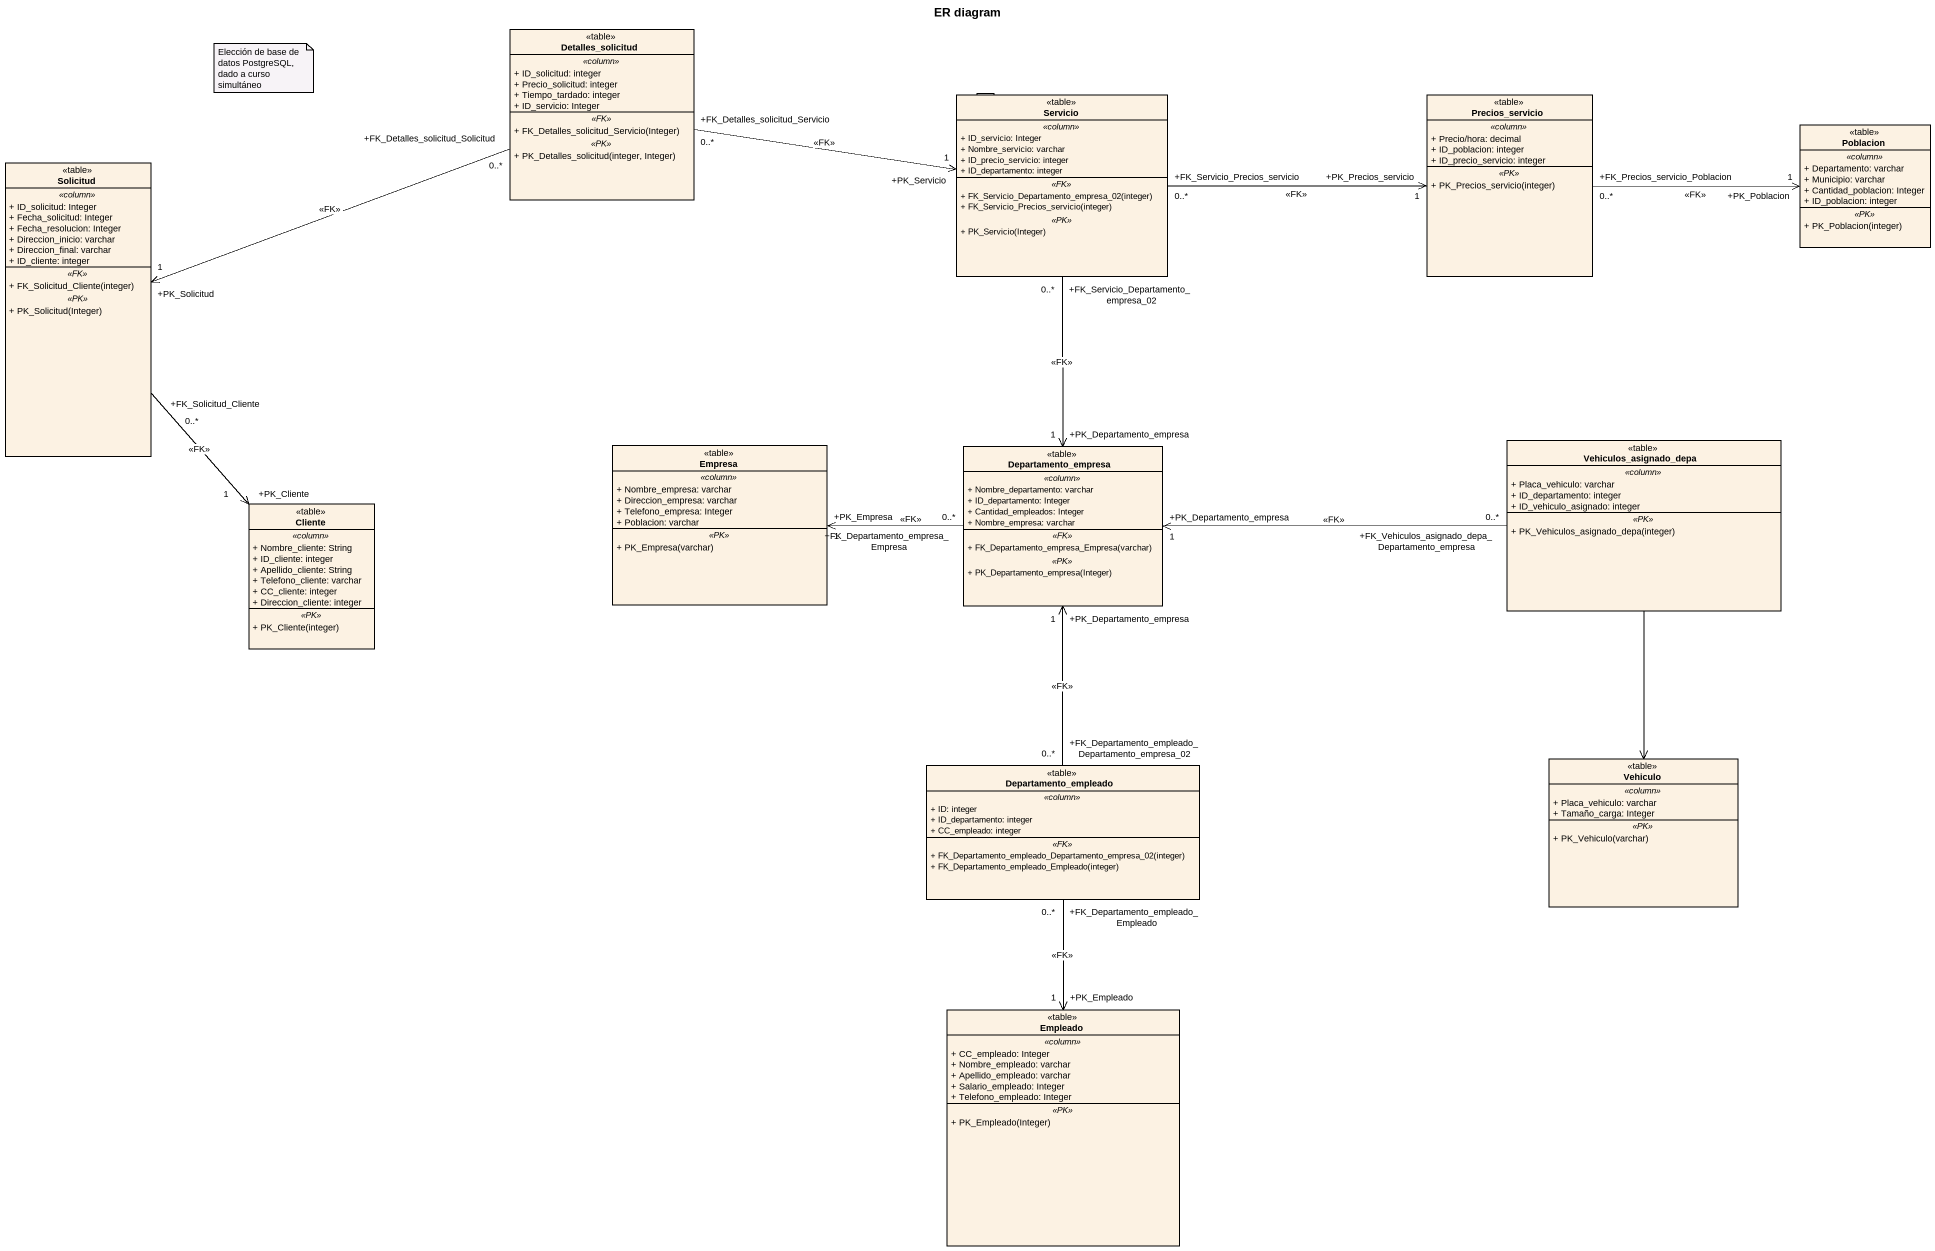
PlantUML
@startuml
title ER diagram
hide circle
hide empty members
skinparam classAttributeIconSize 0
class Detalles_solicitud <<table>> {
  .. <<column>> ..
  + ID_solicitud: integer
  + Precio_solicitud: integer
  + Tiempo_tardado: integer
  + ID_servicio: Integer
  .. <<FK>> ..
  + FK_Detalles_solicitud_Servicio(Integer)
  .. <<PK>> ..
  + PK_Detalles_solicitud(integer, Integer)
}
class Servicio <<table>> {
  .. <<column>> ..
  + ID_servicio: Integer
  + Nombre_servicio: varchar
  + ID_precio_servicio: integer
  + ID_departamento: integer
  .. <<FK>> ..
  + FK_Servicio_Departamento_empresa_02(integer)
  + FK_Servicio_Precios_servicio(integer)
  .. <<PK>> ..
  + PK_Servicio(Integer)
}
class Precios_servicio <<table>> {
  .. <<column>> ..
  + Precio/hora: decimal
  + ID_poblacion: integer
  + ID_precio_servicio: integer
  .. <<PK>> ..
  + PK_Precios_servicio(integer)
}
class Poblacion <<table>> {
  .. <<column>> ..
  + Departamento: varchar
  + Municipio: varchar
  + Cantidad_poblacion: Integer
  + ID_poblacion: integer
  .. <<PK>> ..
  + PK_Poblacion(integer)
}
class Solicitud <<table>> {
  .. <<column>> ..
  + ID_solicitud: Integer
  + Fecha_solicitud: Integer
  + Fecha_resolucion: Integer
  + Direccion_inicio: varchar
  + Direccion_final: varchar
  + ID_cliente: integer
  .. <<FK>> ..
  + FK_Solicitud_Cliente(integer)
  .. <<PK>> ..
  + PK_Solicitud(Integer)
}
class Empresa <<table>> {
  .. <<column>> ..
  + Nombre_empresa: varchar
  + Direccion_empresa: varchar
  + Telefono_empresa: Integer
  + Poblacion: varchar
  .. <<PK>> ..
  + PK_Empresa(varchar)
}
class Departamento_empresa <<table>> {
  .. <<column>> ..
  + Nombre_departamento: varchar
  + ID_departamento: Integer
  + Cantidad_empleados: Integer
  + Nombre_empresa: varchar
  .. <<FK>> ..
  + FK_Departamento_empresa_Empresa(varchar)
  .. <<PK>> ..
  + PK_Departamento_empresa(Integer)
}
class Vehiculos_asignado_depa <<table>> {
  .. <<column>> ..
  + Placa_vehiculo: varchar
  + ID_departamento: integer
  + ID_vehiculo_asignado: integer
  .. <<PK>> ..
  + PK_Vehiculos_asignado_depa(integer)
}
class Cliente <<table>> {
  .. <<column>> ..
  + Nombre_cliente: String
  + ID_cliente: integer
  + Apellido_cliente: String
  + Telefono_cliente: varchar
  + CC_cliente: integer
  + Direccion_cliente: integer
  .. <<PK>> ..
  + PK_Cliente(integer)
}
class Departamento_empleado <<table>> {
  .. <<column>> ..
  + ID: integer
  + ID_departamento: integer
  + CC_empleado: integer
  .. <<FK>> ..
  + FK_Departamento_empleado_Departamento_empresa_02(integer)
  + FK_Departamento_empleado_Empleado(integer)
}
class Vehiculo <<table>> {
  .. <<column>> ..
  + Placa_vehiculo: varchar
  + Tamaño_carga: Integer
  .. <<PK>> ..
  + PK_Vehiculo(varchar)
}
class Empleado <<table>> {
  .. <<column>> ..
  + CC_empleado: Integer
  + Nombre_empleado: varchar
  + Apellido_empleado: varchar
  + Salario_empleado: Integer
  + Telefono_empleado: Integer
  .. <<PK>> ..
  + PK_Empleado(Integer)
}
Detalles_solicitud "+FK_Detalles_solicitud_Servicio\n0..*" -right-> "+PK_Servicio\n1" Servicio : <<FK>>
Detalles_solicitud "+FK_Detalles_solicitud_Solicitud\n0..*" -left-> "+PK_Solicitud\n1" Solicitud : <<FK>>
Servicio -- Servicio
Servicio "+FK_Servicio_Precios_servicio\n0..*" -right-> "+PK_Precios_servicio\n1" Precios_servicio : <<FK>>
Servicio "+FK_Servicio_Departamento_empresa_02\n0..*" --> "+PK_Departamento_empresa\n1" Departamento_empresa : <<FK>>
Precios_servicio "+FK_Precios_servicio_Poblacion\n0..*" -right-> "+PK_Poblacion\n1" Poblacion : <<FK>>
Solicitud "+FK_Solicitud_Cliente\n0..*" --> "+PK_Cliente\n1" Cliente : <<FK>>
Departamento_empresa "+FK_Departamento_empresa_Empresa\n0..*" -left-> "+PK_Empresa\n1" Empresa : <<FK>>
Vehiculos_asignado_depa "+FK_Vehiculos_asignado_depa_Departamento_empresa\n0..*" -left-> "+PK_Departamento_empresa\n1" Departamento_empresa : <<FK>>
Vehiculos_asignado_depa --> Vehiculo
Departamento_empleado "+FK_Departamento_empleado_Departamento_empresa_02\n0..*" -up-> "+PK_Departamento_empresa\n1" Departamento_empresa : <<FK>>
Departamento_empleado "+FK_Departamento_empleado_Empleado\n0..*" --> "+PK_Empleado\n1" Empleado : <<FK>>
note as N1
  Elección de base de datos PostgreSQL, dado a curso simultáneo
end note
@enduml
